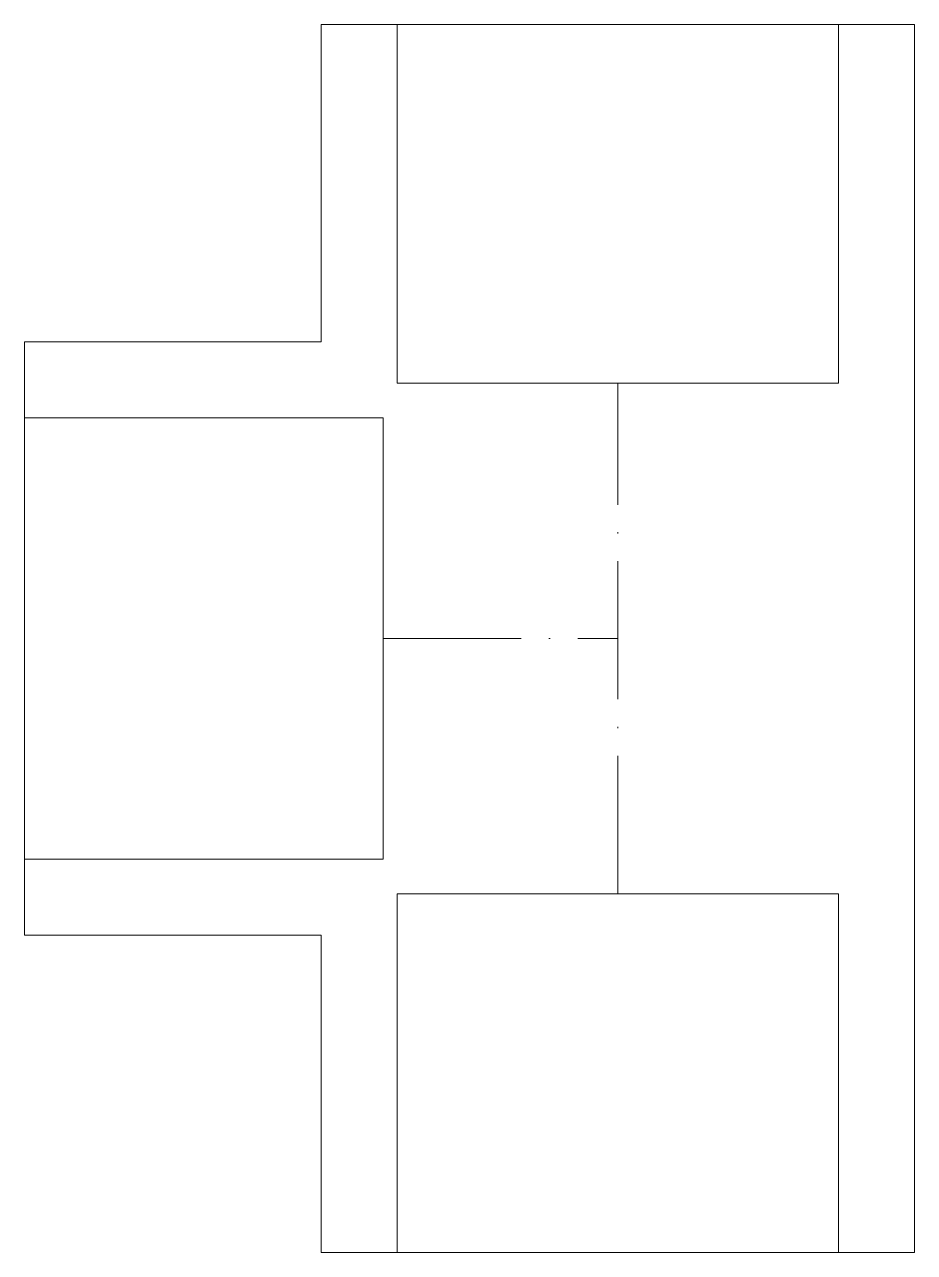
# Model space of a CAD drawing. Header units: millimetres. Extents: x -88595 to 880822, y -1054509 to -148035.
# Drawn here: x 542811.5 to 542876, y -1054508.8 to -1054419.8 of the extents above.
import ezdxf

# ---------------------------------------------------------------- set-up
doc = ezdxf.new("R2010")
doc.units = ezdxf.units.MM
doc.linetypes.add('$0$ADSK_Осевая', pattern=[14, 10, -2, 0, -2])
doc.layers.add('Трубопровод', color=7, linetype='Continuous', lineweight=18)
doc.layers.add('Трубопроводы', color=7, linetype='Continuous', lineweight=18)

msp = doc.modelspace()

# ---------------------------------------------------------------- linework, layer by layer
at = {"layer": 'Трубопровод', "color": 24, "true_color": 0xa52900}
for p, q in [((542838.523, -1054445.795), (542870.523, -1054445.795)), ((542837.523, -1054480.295), (542837.523, -1054448.295)), ((542870.523, -1054482.795), (542838.523, -1054482.795))]:
    msp.add_line(p, q, dxfattribs=at)
at = {"layer": 'Трубопроводы', "color": 24, "true_color": 0xa52900}
for p, q in [((542833.023, -1054419.795), (542833.023, -1054442.795)), ((542876.023, -1054419.795), (542833.023, -1054419.795)), ((542876.023, -1054419.795), (542833.023, -1054419.795)), ((542838.523, -1054419.795), (542838.523, -1054442.795)), ((542838.523, -1054419.795), (542870.523, -1054419.795)), ((542838.523, -1054419.795), (542870.523, -1054419.795)), ((542870.523, -1054445.795), (542870.523, -1054419.795)), ((542876.023, -1054445.795), (542876.023, -1054419.795)), ((542833.023, -1054442.795), (542811.523, -1054442.795)), ((542811.523, -1054442.795), (542811.523, -1054485.795)), ((542811.523, -1054442.795), (542811.523, -1054485.795)), ((542838.523, -1054442.795), (542838.523, -1054445.795)), ((542842.861, -1054445.795), (542838.523, -1054445.795)), ((542842.861, -1054445.795), (542838.523, -1054445.795)), ((542870.523, -1054445.795), (542842.861, -1054445.795)), ((542870.523, -1054445.795), (542842.861, -1054445.795)), ((542876.023, -1054482.795), (542876.023, -1054445.795)), ((542837.523, -1054448.295), (542811.523, -1054448.295)), ((542811.523, -1054448.295), (542811.523, -1054464.295)), ((542811.523, -1054448.295), (542811.523, -1054464.295)), ((542837.523, -1054448.295), (542837.523, -1054464.295)), ((542811.523, -1054464.295), (542811.523, -1054480.295)), ((542811.523, -1054464.295), (542811.523, -1054480.295)), ((542837.523, -1054464.295), (542837.523, -1054480.295)), ((542811.523, -1054480.295), (542837.523, -1054480.295)), ((542838.523, -1054482.795), (542838.523, -1054508.795)), ((542838.523, -1054482.795), (542870.523, -1054482.795)), ((542838.523, -1054482.795), (542870.523, -1054482.795)), ((542870.523, -1054508.795), (542870.523, -1054482.795)), ((542876.023, -1054508.795), (542876.023, -1054482.795)), ((542811.523, -1054485.795), (542833.023, -1054485.795)), ((542833.023, -1054485.795), (542833.023, -1054508.795)), ((542833.023, -1054508.795), (542876.023, -1054508.795)), ((542833.023, -1054508.795), (542876.023, -1054508.795)), ((542870.523, -1054508.795), (542838.523, -1054508.795)), ((542870.523, -1054508.795), (542838.523, -1054508.795))]:
    msp.add_line(p, q, dxfattribs=at)
at = {"layer": 'Трубопроводы', "color": 24, "linetype": '$0$ADSK_Осевая', "true_color": 0xa52900}
for p, q in [((542854.523, -1054482.795), (542854.523, -1054445.795)), ((542837.523, -1054464.295), (542854.523, -1054464.295))]:
    msp.add_line(p, q, dxfattribs=at)

doc.saveas('drawing.dxf')
